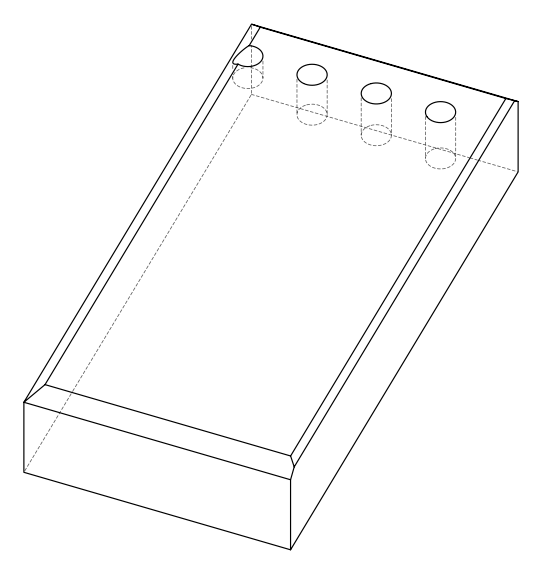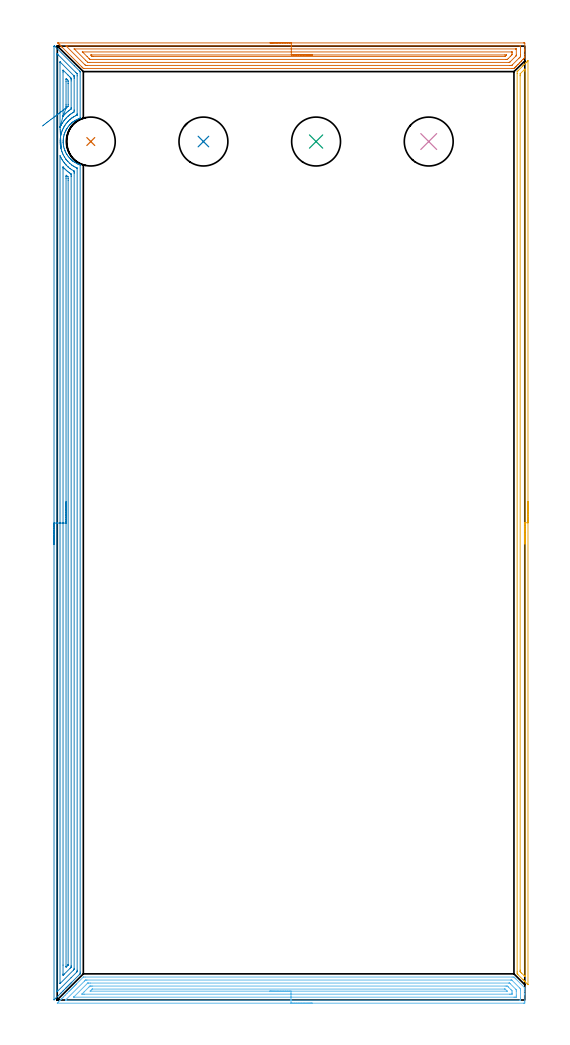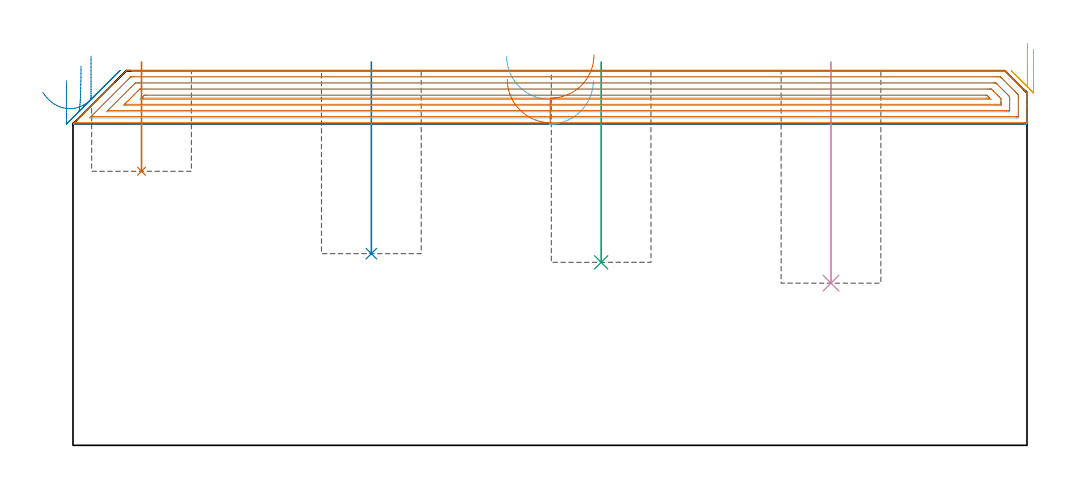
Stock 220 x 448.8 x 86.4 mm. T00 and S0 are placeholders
(PLAN: 8 operations, 1 tool changes, 42.7 min)
(1 INDEXABLE_INSERT_DRILL_BLIND_HOLE_FROM_SOLID | STEP1POCKET | UGT0302_002 | 0.1 min | 9625 mm3)
(2 INDEXABLE_INSERT_DRILL_BLIND_HOLE_FROM_SOLID_1 | STEP1POCKET_1 | UGT0302_002 | 0.18 min | 17509 mm3)
(3 INDEXABLE_INSERT_DRILL_BLIND_HOLE_FROM_SOLID_2 | STEP1POCKET_2 | UGT0302_002 | 0.19 min | 18340 mm3)
(4 INDEXABLE_INSERT_DRILL_BLIND_HOLE_FROM_SOLID_3 | STEP1POCKET_3 | UGT0302_002 | 0.21 min | 20332 mm3)
(5 AREA_MILL | FG_CHAMFER_SURFACE | UGT0205_001 | 7.07 min | 5741 mm3)
(6 AREA_MILL_1 | FG_CHAMFER_SURFACE_1 | UGT0205_001 | 8.73 min | 16561 mm3)
(7 AREA_MILL_2 | FG_CHAMFER_SURFACE_2 | UGT0205_001 | 8.7 min | 15749 mm3)
(8 AREA_MILL_3 | FG_CHAMFER_SURFACE_3 | UGT0205_001 | 17.49 min | 32311 mm3)
(TOOL UGT0302_002 | Indexable Insert Drill 23mm | D23 PA180 FL50 Z2)
(TOOL UGT0205_001 | Chamfer Mill 20 x 3 x 45 deg. | D20 FL50 Z2)
(OP 1 INDEXABLE_INSERT_DRILL_BLIND_HOLE_FROM_SOLID)
G17 G21 G94 G90
T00 M6
G54
G17 G0 G90 X15.8 Y403.9 S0 M3
G43 Z96.4 H0
G94 G81 G98 Z63.2 F250. R88.4
G80
M5
M2
(OP 2 INDEXABLE_INSERT_DRILL_BLIND_HOLE_FROM_SOLID_1)
G17 G21 G94 G90
T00 M6
G54
G17 G0 G90 X68.8 Y403.9 S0 M3
G43 Z96.4 H0
G94 G81 G98 Z44.2 F250. R88.4
G80
M5
M2
(OP 3 INDEXABLE_INSERT_DRILL_BLIND_HOLE_FROM_SOLID_2)
G17 G21 G94 G90
T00 M6
G54
G17 G0 G90 X121.8 Y403.9 S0 M3
G43 Z96.4 H0
G94 G81 G98 Z42.2 F250. R88.4
G80
M5
M2
(OP 4 INDEXABLE_INSERT_DRILL_BLIND_HOLE_FROM_SOLID_3)
G17 G21 G94 G90
T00 M6
G54
G17 G0 G90 X174.8 Y403.9 S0 M3
G43 Z96.4 H0
G94 G81 G98 Z37.4 F250. R88.4
G80
M5
M2
(OP 5 AREA_MILL)
G17 G21 G94 G90
T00 M6
G54
G17 G0 G90 X221.5 Y234.55 S1061 M3
G43 Z96.4 H0
Z91.3
G94 G1 Y234.512 Z90.428 F250.
Y234.398 Z89.563
Y234.209 Z88.712
Y233.947 Z87.88
Y233.613 Z87.074
Y233.21 Z86.3
Y232.742 Z85.564
Y232.211 Z84.872
Y231.621 Z84.229
Y230.978 Z83.64
Y230.286 Z83.108
Y229.55 Z82.64
Y228.776 Z82.237
Y227.97 Z81.903
Y227.138 Z81.641
Y226.287 Z81.452
Y225.422 Z81.338
Y224.55 Z81.3
X221.499 Y7.328
X221.496 Y7.21 Z81.303
X221.493 Y7.208 Z81.305
X220.429 Y8.27 Z82.369
X220.263 Y8.435 Z82.532
X220.103 Y8.596 Z82.694
X219.982 Y8.717 Z82.816
X219.825 Y8.872 Z82.97
X219.675 Y9.024 Z83.123
X219.535 Y9.164 Z83.263
X219.388 Y9.31 Z83.408
X219.246 Y9.453 Z83.551
X219.088 Y9.611 Z83.71
X218.95 Y9.748 Z83.846
X216.762 Y11.937 Z86.036
X216.412 Y12.292 Z86.388
X216.407 Y12.3 Z86.393
X216.4 Y13.186 Z86.4
Y435.915
X216.407 Y436.8 Z86.393
X216.412 Y436.808 Z86.388
X216.762 Y437.164 Z86.036
X218.95 Y439.352 Z83.846
X219.088 Y439.489 Z83.709
X219.246 Y439.647 Z83.552
X219.388 Y439.79 Z83.408
X219.535 Y439.936 Z83.263
X219.675 Y440.076 Z83.123
X219.825 Y440.228 Z82.97
X220.32 Y440.72 Z82.48
X220.578 Y440.979 Z82.22
X220.7 Y441.102 Z82.096
X221.036 Y441.436 Z81.764
X221.253 Y441.653 Z81.546
X221.345 Y441.746 Z81.454
X221.476 Y441.873 Z81.322
X221.494 Y441.883 Z81.303
X221.499 Y441.873 Z81.299
X221.5 Y224.55 Z81.3
X220.086 Z82.714
X220.085 Y11.579 Z82.715
X220.084 Y11.398 Z82.716
X220.081 Y11.181 Z82.719
X220.079 Y11.09 Z82.721
X220.027 Y11.135 Z82.773
X219.754 Y11.398 Z83.046
X218.512 Y12.637 Z84.288
X217.965 Y13.186 Z84.835
X217.885 Y13.269 Z84.915
X217.839 Y13.323 Z84.961
X217.821 Y13.346 Z84.979
X217.82 Y13.365 Z84.98
X217.816 Y13.542 Z84.984
X217.814 Y13.898 Z84.986
Y14.079
X217.815 Y434.84 Z84.985
Y435.021
X217.82 Y435.728 Z84.98
X217.828 Y435.767 Z84.972
X217.857 Y435.799 Z84.943
X217.966 Y435.915 Z84.834
X219.752 Y437.702 Z83.048
X219.857 Y437.805 Z82.943
X220.014 Y437.956 Z82.786
X220.077 Y438.015 Z82.723
X220.082 Y437.887 Z82.718
X220.084 Y437.702 Z82.716
X220.085 Y437.52 Z82.715
X220.086 Y436.989 Z82.714
Y224.55
Y223.679 Z82.752
Y222.814 Z82.866
Y221.962 Z83.055
Y221.13 Z83.317
Y220.324 Z83.651
Y219.55 Z84.054
Y218.814 Z84.523
Y218.122 Z85.054
Y217.479 Z85.643
Y216.89 Z86.286
Y216.359 Z86.978
Y215.89 Z87.714
Y215.487 Z88.488
Y215.153 Z89.294
Y214.891 Z90.126
Y214.702 Z90.978
Y214.588 Z91.843
Y214.55 Z92.714
G0 Z96.4
M5
M2
(OP 6 AREA_MILL_1)
G17 G21 G94 G90
T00 M6
G54
G17 G0 G90 X120. Y-1.5 S1061 M3
G43 Z96.4 H0
Z84.1
G94 G1 X119.962 Z83.228 F250.
X119.848 Z82.363
X119.659 Z81.512
X119.397 Z80.68
X119.063 Z79.874
X118.66 Z79.1
X118.192 Z78.364
X117.661 Z77.672
X117.071 Z77.029
X116.428 Z76.44
X115.736 Z75.908
X115. Z75.44
X114.226 Z75.037
X113.42 Z74.703
X112.588 Z74.441
X111.737 Z74.252
X110.872 Z74.138
X110. Z74.1
X0.166
X0.019 Y-1.493 Z74.106
X0.166 Y-1.336 Z74.264
X0.613 Y-0.886 Z74.711
X1.31 Y-0.19 Z75.41
X1.896 Y0.397 Z75.995
X2.19 Y0.69 Z76.29
X2.845 Y1.345 Z76.945
X3.738 Y2.238 Z77.838
X4.631 Y3.131 Z78.731
X5.416 Y3.917 Z79.515
X5.524 Y4.026 Z79.622
X5.866 Y4.366 Z79.966
X6.066 Y4.566 Z80.166
X6.296 Y4.797 Z80.395
X6.417 Y4.919 Z80.515
X6.589 Y5.09 Z80.688
X6.863 Y5.364 Z80.962
X7.027 Y5.53 Z81.125
X7.189 Y5.69 Z81.288
X7.31 Y5.811 Z81.409
X7.467 Y5.97 Z81.565
X7.623 Y6.124 Z81.722
X7.756 Y6.258 Z81.855
X7.907 Y6.41 Z82.005
X8.057 Y6.558 Z82.155
X8.2 Y6.701 Z82.299
X8.348 Y6.85 Z82.445
X8.49 Y6.991 Z82.589
X8.649 Y7.151 Z82.748
X8.788 Y7.29 Z82.886
X8.924 Y7.425 Z83.023
X9.096 Y7.597 Z83.195
X12.3 Y10.8 Z86.398
X12.301 Z86.399
X13.114 Z86.4
X214.03
X214.9 Y10.793 Z86.393
X214.923 Y10.775 Z86.375
X215.331 Y10.37 Z85.969
X215.771 Y9.93 Z85.529
X219.94 Y5.76 Z81.358
X219.99 Y5.699 Z81.296
X220. Y5.643 Z81.241
Y5.53 Z81.129
Y4.865 Z80.464
Y4.21 Z79.805
Y3.003 Z78.6
Y2.45 Z78.044
Y-0.793 Z74.803
X219.997 Y-1.07 Z74.527
X219.99 Y-1.491 Z74.106
X219.82 Y-1.496 Z74.102
X219.387 Y-1.5 Z74.1
X110.
Y-0.086 Z75.514
X4.185 Y-0.085 Z75.515
X4.077 Y-0.084 Z75.516
X3.929 Y-0.079 Z75.521
X3.885 Y-0.075 Z75.525
X3.894 Y-0.064 Z75.536
X3.972 Y0.02 Z75.62
X4.056 Y0.106 Z75.706
X4.185 Y0.235 Z75.835
X12.835 Y8.885 Z84.485
X13.114 Y9.163 Z84.763
X13.282 Y9.324 Z84.924
X13.331 Y9.37 Z84.97
X13.417 Y9.379 Z84.979
X13.613 Y9.382 Z84.982
X14.007 Y9.385 Z84.985
X213.242 Y9.386 Z84.986
X213.636 Y9.383 Z84.983
X213.832 Y9.38 Z84.98
X213.853 Y9.379 Z84.979
X213.879 Y9.36 Z84.96
X213.937 Y9.308 Z84.908
X214.03 Y9.22 Z84.82
X217.602 Y5.649 Z81.249
X217.881 Y5.366 Z80.966
X217.948 Y5.295 Z80.895
X217.978 Y5.26 Z80.86
X217.99 Y5.22 Z80.82
X217.993 Y5.09 Z80.69
X217.999 Y4.698 Z80.298
X218. Y1.178 Z76.778
X217.999 Y0.69 Z76.29
X217.996 Y0.302 Z75.902
X217.985 Y-0.079 Z75.521
X217.602 Y-0.084 Z75.516
X217.495 Y-0.085 Z75.515
X110. Y-0.086 Z75.514
Y1.328 Z76.928
X8.001 Y1.329 Z76.929
X7.776 Y1.331 Z76.931
X7.756 Y1.333 Z76.933
X7.747 Y1.336 Z76.936
X7.75 Y1.345 Z76.945
X7.756 Y1.356 Z76.956
X14.129 Y7.73 Z83.33
X14.284 Y7.881 Z83.481
X14.342 Y7.935 Z83.535
X14.367 Y7.956 Z83.556
X14.411 Y7.964 Z83.564
X14.658 Y7.969 Z83.569
X14.9 Y7.97 Z83.57
X15.548 Y7.971 Z83.571
X212.489
X212.653 Y7.97 Z83.57
X212.783 Y7.967 Z83.567
X212.821 Y7.964 Z83.564
X212.835 Y7.956 Z83.556
X212.863 Y7.932 Z83.532
X213.071 Y7.73 Z83.33
X213.137 Y7.664 Z83.264
X215.711 Y5.09 Z80.69
X215.816 Y4.985 Z80.585
X215.912 Y4.886 Z80.486
X215.957 Y4.836 Z80.436
X215.978 Y4.811 Z80.411
X215.99 Y4.754 Z80.354
X215.997 Y4.392 Z79.992
X215.999 Y4.21 Z79.81
X216. Y4.028 Z79.628
Y2.269 Z77.869
X215.998 Y1.57 Z77.17
X215.996 Y1.393 Z76.993
X215.99 Y1.335 Z76.935
X215.938 Y1.333 Z76.933
X215.816 Y1.331 Z76.931
X215.168 Y1.329 Z76.929
X214.923 Y1.328 Z76.928
X110.
Y2.743 Z78.343
X12.817
X12.221 Y2.744 Z78.344
X11.921 Y2.746 Z78.346
X11.728 Y2.75 Z78.35
X11.618 Y2.759 Z78.359
X11.696 Y2.842 Z78.442
X11.758 Y2.907 Z78.507
X12.643 Y3.794 Z79.394
X14.818 Y5.97 Z81.57
X14.9 Y6.052 Z81.652
X15.306 Y6.449 Z82.049
X15.379 Y6.519 Z82.119
X15.425 Y6.55 Z82.15
X15.495 Y6.552 Z82.152
X15.793 Y6.555 Z82.155
X16.09 Y6.557 Z82.157
X16.686
X210.755
X211.351 Y6.553 Z82.153
X211.655 Y6.55 Z82.15
X211.799 Y6.54 Z82.14
X212.099 Y6.248 Z81.848
X212.244 Y6.107 Z81.707
X213.382 Y4.968 Z80.568
X213.61 Y4.734 Z80.334
X213.99 Y4.343 Z79.943
X213.999 Y4.24 Z79.84
X214. Y3.33 Z78.93
X213.996 Y2.905 Z78.505
X213.993 Y2.799 Z78.399
X213.99 Y2.752 Z78.352
X213.931 Y2.75 Z78.35
X213.73 Y2.746 Z78.346
X213.137 Y2.743 Z78.343
X212.84
X110.
Y4.157 Z79.757
X15.793
X15.739 Y4.158 Z79.758
X15.632 Y4.162 Z79.762
X15.479 Y4.17 Z79.77
X15.515 Y4.21 Z79.81
X15.651 Y4.35 Z79.95
X15.793 Y4.495 Z80.095
X16.094 Y4.794 Z80.394
X16.396 Y5.09 Z80.69
X16.427 Y5.117 Z80.717
X16.473 Y5.136 Z80.736
X16.578 Y5.141 Z80.741
X16.633 Y5.142 Z80.742
X210.458 Y5.143 Z80.743
X210.512 Y5.141 Z80.741
X210.619 Y5.136 Z80.736
X210.763 Y5.127 Z80.727
X210.803 Y5.09 Z80.69
X211.351 Y4.549 Z80.149
X211.684 Y4.21 Z79.81
X211.722 Y4.169 Z79.769
X211.566 Y4.162 Z79.762
X211.459 Y4.158 Z79.758
X211.405 Y4.157 Z79.757
X211.351
X110.
X109.129 Z79.795
X108.264 Z79.909
X107.412 Z80.098
X106.58 Z80.36
X105.774 Z80.694
X105. Z81.097
X104.264 Z81.565
X103.572 Z82.096
X102.929 Z82.686
X102.34 Z83.329
X101.809 Z84.021
X101.34 Z84.757
X100.937 Z85.531
X100.603 Z86.337
X100.341 Z87.169
X100.152 Z88.02
X100.038 Z88.885
X100. Z89.757
G0 Z96.4
M5
M2
(OP 7 AREA_MILL_2)
G17 G21 G94 G90
T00 M6
G54
G17 G0 G90 X100.15 Y450.3 S1061 M3
G43 Z96.4 H0
Z84.4
G94 G1 X100.188 Z83.528 F250.
X100.302 Z82.664
X100.491 Z81.812
X100.753 Z80.98
X101.087 Z80.174
X101.49 Z79.4
X101.959 Z78.664
X102.49 Z77.972
X103.079 Z77.329
X103.722 Z76.74
X104.414 Z76.208
X105.15 Z75.74
X105.924 Z75.337
X106.73 Z75.003
X107.562 Z74.741
X108.414 Z74.552
X109.278 Z74.438
X110.15 Z74.4
X219.403
X219.736 Y450.298 Z74.401
X219.99 Y450.293 Z74.404
X220. Y449.972 Z74.724
Y447.354 Z77.34
Y446.777 Z77.92
Y446.482 Z78.215
Y444.736 Z79.959
Y443.871 Z80.829
Y443.427 Z81.273
Y443.4 Z81.298
X219.592 Y442.991 Z81.707
X219.403 Y442.803 Z81.897
X219.29 Y442.69 Z82.009
X219.156 Y442.555 Z82.142
X219.106 Y442.505 Z82.193
X218.471 Y441.871 Z82.829
X218.284 Y441.682 Z83.014
X217.651 Y441.051 Z83.648
X217.619 Y441.019 Z83.681
X217.411 Y440.809 Z83.887
X216.832 Y440.232 Z84.468
X216.727 Y440.127 Z84.572
X216.539 Y439.937 Z84.759
X216.013 Y439.412 Z85.287
X215.835 Y439.234 Z85.464
X215.667 Y439.064 Z85.63
X215.503 Y438.901 Z85.796
X215.389 Y438.788 Z85.91
X215.23 Y438.628 Z86.067
X214.944 Y438.344 Z86.355
X214.901 Y438.307 Z86.393
X214.052 Y438.3 Z86.4
X12.491
X12.305 Y438.305 Z86.391
X12.156 Y438.444 Z86.256
X11.6 Y438.999 Z85.698
X6.736 Y443.864 Z80.836
X2.371 Y448.227 Z76.469
X2.235 Y448.364 Z76.334
X2.076 Y448.523 Z76.175
X1.935 Y448.663 Z76.032
X1.789 Y448.81 Z75.888
X1.649 Y448.95 Z75.748
X1.498 Y449.099 Z75.596
X1.343 Y449.256 Z75.442
X1.222 Y449.377 Z75.321
X1.062 Y449.536 Z75.159
X0.897 Y449.702 Z74.996
X0.795 Y449.804 Z74.894
X0.451 Y450.148 Z74.55
X0.366 Y450.232 Z74.463
X0.31 Y450.289 Z74.403
X0.379 Y450.297 Z74.4
X0.414 Y450.3
X110.15
Y448.886 Z75.814
X217.619 Y448.885 Z75.815
X217.839 Y448.884 Z75.816
X217.958 Y448.881 Z75.819
X217.982 Y448.879 Z75.821
X217.99 Y448.868 Z75.832
X217.993 Y448.846 Z75.854
X217.999 Y448.728 Z75.972
Y444.736 Z79.964
X217.998 Y444.366 Z80.334
X217.99 Y443.864 Z80.836
X217.813 Y443.674 Z81.026
X217.619 Y443.471 Z81.229
X217.377 Y443.228 Z81.472
X217.141 Y442.991 Z81.709
X214.29 Y440.14 Z84.56
X214.052 Y439.902 Z84.798
X213.913 Y439.767 Z84.933
X213.872 Y439.732 Z84.968
X213.856 Y439.721 Z84.979
X213.829 Y439.719 Z84.981
X213.16 Y439.715 Z84.985
X212.941 Y439.714 Z84.986
X14.056 Y439.715 Z84.985
X13.383 Y439.72 Z84.98
X13.343 Y439.721 Z84.979
X13.3 Y439.76 Z84.94
X13.207 Y439.848 Z84.852
X13.027 Y440.024 Z84.676
X4.465 Y448.585 Z76.115
X4.214 Y448.841 Z75.859
X4.189 Y448.869 Z75.831
X4.183 Y448.88 Z75.82
X4.19 Y448.881 Z75.819
X4.28 Y448.884 Z75.816
X4.465 Y448.885 Z75.815
X4.683 Y448.886 Z75.814
X110.15
Y447.472 Z77.228
X215.716 Y447.471 Z77.229
X215.835 Y447.47 Z77.23
X215.955 Y447.467 Z77.233
X215.982 Y447.465 Z77.235
X215.99 Y447.449 Z77.251
X215.996 Y447.408 Z77.292
X215.999 Y447.354 Z77.346
Y444.576 Z80.124
X215.995 Y444.414 Z80.286
X215.99 Y444.309 Z80.391
X215.949 Y444.261 Z80.439
X215.835 Y444.136 Z80.564
X215.698 Y443.998 Z80.702
X215.565 Y443.864 Z80.836
X213.052 Y441.351 Z83.349
X212.946 Y441.246 Z83.454
X212.869 Y441.174 Z83.526
X212.835 Y441.146 Z83.554
X212.813 Y441.135 Z83.565
X212.748 Y441.133 Z83.567
X212.508 Y441.129 Z83.571
X212.388 Y441.128 Z83.572
X15.287 Y441.129 Z83.571
X15.167
X14.388 Y441.135 Z83.565
X14.275 Y441.226 Z83.474
X14.254 Y441.246 Z83.454
X13.383 Y442.116 Z82.584
X8.032 Y447.468 Z77.232
Y447.471 Z77.229
X110.15 Y447.472 Z77.228
Y446.057 Z78.643
X213.878
X213.922 Y446.055 Z78.645
X213.966 Y446.051 Z78.649
X213.99 Y446.046 Z78.654
X213.992 Y446.007 Z78.693
X214. Y445.66 Z79.04
Y445.609 Z79.091
X213.992 Y444.795 Z79.905
X213.978 Y444.736 Z79.964
X213.576 Y444.329 Z80.371
X213.16 Y443.908 Z80.792
X212.268 Y443.016 Z81.684
X212.242 Y442.991 Z81.709
X211.808 Y442.568 Z82.132
X211.773 Y442.55 Z82.15
X211.719 Y442.547 Z82.153
X211.605 Y442.544 Z82.156
X211.376 Y442.543 Z82.157
X210.943
X15.625
X15.511 Y442.544 Z82.156
X15.454 Y442.546 Z82.154
X15.429 Y442.549 Z82.151
X15.393 Y442.568 Z82.132
X15.167 Y442.784 Z81.916
X14.958 Y442.991 Z81.709
X14.085 Y443.864 Z80.836
X12.195 Y445.755 Z78.945
X11.926 Y446.03 Z78.67
X11.906 Y446.054 Z78.646
Y446.055 Z78.645
X11.927 Y446.057 Z78.643
X11.968
X110.15
Y444.643 Z80.057
X210.58
X211.135 Y444.639 Z80.061
X211.376 Y444.636 Z80.064
X211.384 Y444.594 Z80.106
X211.376 Y444.579 Z80.121
X211.016 Y444.216 Z80.484
X210.878 Y444.079 Z80.621
X210.809 Y444.014 Z80.686
X210.764 Y443.973 Z80.727
X210.72 Y443.964 Z80.736
X210.536 Y443.958 Z80.742
X210.484 Y443.957 Z80.743
X16.855
X16.505 Y443.96 Z80.74
X16.462 Y443.962 Z80.738
X16.445 Y443.965 Z80.735
X16.427 Y443.979 Z80.721
X16.369 Y444.032 Z80.668
X16.3 Y444.099 Z80.601
X16.059 Y444.342 Z80.358
X15.858 Y444.552 Z80.148
X15.798 Y444.636 Z80.064
X16.059 Y444.641 Z80.059
X16.155 Y444.642 Z80.058
X110.15 Y444.643 Z80.057
X111.022 Z80.095
X111.887 Z80.209
X112.738 Z80.398
X113.57 Z80.66
X114.376 Z80.994
X115.15 Z81.397
X115.886 Z81.865
X116.578 Z82.396
X117.221 Z82.986
X117.81 Z83.629
X118.342 Z84.321
X118.81 Z85.057
X119.213 Z85.831
X119.547 Z86.637
X119.809 Z87.469
X119.998 Z88.32
X120.112 Z89.185
X120.15 Z90.057
G0 Z96.4
M5
M2
(OP 8 AREA_MILL_3)
G17 G21 G94 G90
T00 M6
G54
G17 G0 G90 X-1.5 Y214.383 S1061 M3
G43 Z96.4 H0
Z84.1
G94 G1 Y214.421 Z83.228 F250.
Y214.535 Z82.363
Y214.724 Z81.512
Y214.986 Z80.68
Y215.32 Z79.874
Y215.723 Z79.1
Y216.192 Z78.364
Y216.723 Z77.672
Y217.312 Z77.029
Y217.955 Z76.44
Y218.647 Z75.908
Y219.383 Z75.44
Y220.157 Z75.037
Y220.963 Z74.703
Y221.795 Z74.441
Y222.647 Z74.252
Y223.511 Z74.138
Y224.383 Z74.1
Y448.663
X-1.493 Y448.764 Z74.107
X-1.448 Y448.799 Z74.151
X-1.4 Y448.831 Z74.198
X-1.392 Y448.834 Z74.206
X-1.287 Y448.808 Z74.31
X-1.187 Y448.789 Z74.408
X-1.07 Y448.67 Z74.53
X8.041 Y439.56 Z83.639
X10.551 Y437.049 Z86.151
X10.624 Y436.975 Z86.224
X10.795 Y436.795 Z86.391
X10.8 Y436.602 Z86.4
Y415.16
X10.795 Y414.862 Z86.391
X10.627 Y414.796 Z86.226
X10.594 Y414.784 Z86.193
X10.088 Y414.595 Z85.687
X9.649 Y414.411 Z85.247
X9.214 Y414.211 Z84.812
X9.102 Y414.155 Z84.699
X8.772 Y413.969 Z84.371
X8.508 Y413.82 Z84.107
X8.338 Y413.724 Z83.937
X8.17 Y413.62 Z83.769
X7.977 Y413.5 Z83.577
X7.789 Y413.374 Z83.388
X7.73 Y413.333 Z83.327
X7.671 Y413.295 Z83.271
X7.623 Y413.262 Z83.222
X7.463 Y413.142 Z83.062
X7.379 Y413.076 Z82.978
X7.29 Y413.004 Z82.886
X7.164 Y412.905 Z82.763
X7.021 Y412.792 Z82.62
X7.004 Y412.778 Z82.604
X6.85 Y412.647 Z82.446
X6.65 Y412.48 Z82.249
X6.588 Y412.428 Z82.187
X6.522 Y412.369 Z82.121
X6.111 Y411.962 Z81.71
X6.038 Y411.885 Z81.635
X5.97 Y411.813 Z81.566
X5.898 Y411.738 Z81.497
X5.753 Y411.587 Z81.352
X5.713 Y411.544 Z81.312
X5.677 Y411.503 Z81.274
X5.653 Y411.476 Z81.251
X5.29 Y411.034 Z80.89
X4.944 Y410.583 Z80.542
X4.839 Y410.43 Z80.436
X4.797 Y410.365 Z80.393
X4.599 Y410.063 Z80.196
X4.438 Y409.8 Z80.035
X4.37 Y409.69 Z79.967
X4.21 Y409.404 Z79.809
X4.161 Y409.316 Z79.76
X4.066 Y409.134 Z79.665
X3.964 Y408.936 Z79.561
X3.95 Y408.907 Z79.547
X3.899 Y408.797 Z79.497
X3.705 Y408.352 Z79.304
X3.527 Y407.904 Z79.125
X3.372 Y407.459 Z78.971
X3.348 Y407.38 Z78.948
X3.33 Y407.319 Z78.929
X3.273 Y407.12 Z78.866
X3.239 Y407.011 Z78.833
X3.088 Y406.442 Z78.686
X3.021 Y406.118 Z78.621
X2.983 Y405.897 Z78.583
X2.943 Y405.672 Z78.543
X2.898 Y405.333 Z78.495
X2.89 Y405.278 Z78.489
X2.883 Y405.225 Z78.482
X2.841 Y404.779 Z78.436
X2.822 Y404.439 Z78.414
X2.815 Y404.332 Z78.409
X2.803 Y403.872 Z78.399
X2.812 Y403.508 Z78.411
Y403.498 Z78.412
X2.813 Y403.439 Z78.413
X2.842 Y402.992 Z78.439
X2.877 Y402.653 Z78.472
X2.887 Y402.546 Z78.483
X2.949 Y402.099 Z78.546
X3.008 Y401.759 Z78.604
X3.022 Y401.67 Z78.621
X3.025 Y401.653 Z78.624
X3.054 Y401.504 Z78.654
X3.088 Y401.357 Z78.687
X3.246 Y400.76 Z78.843
X3.382 Y400.312 Z78.98
X3.504 Y399.972 Z79.102
X3.541 Y399.867 Z79.14
X3.623 Y399.671 Z79.221
X3.686 Y399.526 Z79.279
X3.788 Y399.275 Z79.386
X3.87 Y399.079 Z79.467
X3.913 Y398.974 Z79.511
X3.963 Y398.864 Z79.562
X4.169 Y398.47 Z79.767
X4.385 Y398.081 Z79.985
X4.503 Y397.891 Z80.102
X4.607 Y397.723 Z80.205
X4.838 Y397.37 Z80.437
X4.965 Y397.188 Z80.564
X5.314 Y396.737 Z80.913
X5.677 Y396.295 Z81.276
X5.713 Y396.255 Z81.312
X6.127 Y395.823 Z81.726
X6.449 Y395.505 Z82.048
X6.535 Y395.421 Z82.134
X6.553 Y395.403 Z82.153
X6.85 Y395.153 Z82.449
X7.021 Y395.009 Z82.619
X7.147 Y394.91 Z82.744
X7.29 Y394.797 Z82.887
X7.463 Y394.659 Z83.062
X7.49 Y394.638 Z83.09
X7.526 Y394.612 Z83.126
X7.665 Y394.51 Z83.263
X7.998 Y394.285 Z83.598
X8.17 Y394.18 Z83.766
X8.339 Y394.076 Z83.936
X9.156 Y393.617 Z84.756
X9.213 Y393.588 Z84.813
X9.49 Y393.462 Z85.087
X9.579 Y393.421 Z85.178
X9.648 Y393.389 Z85.248
X9.917 Y393.276 Z85.517
X10.088 Y393.205 Z85.688
X10.447 Y393.069 Z86.047
X10.502 Y393.049 Z86.102
X10.69 Y392.982 Z86.288
X10.795 Y392.937 Z86.391
X10.8 Y392.825 Z86.4
Y13.127
X10.795 Y12.32 Z86.394
X10.794 Y12.299 Z86.392
X10.732 Y12.233 Z86.331
X10.37 Y11.869 Z85.968
X6.85 Y8.348 Z82.446
X6.714 Y8.213 Z82.312
X6.548 Y8.047 Z82.146
X6.41 Y7.908 Z82.006
X6.267 Y7.766 Z81.865
X6.115 Y7.614 Z81.712
X5.97 Y7.468 Z81.565
X5.821 Y7.319 Z81.418
X5.681 Y7.18 Z81.279
X5.53 Y7.027 Z81.125
X5.374 Y6.873 Z80.972
X5.248 Y6.747 Z80.846
X5.09 Y6.587 Z80.685
X4.927 Y6.426 Z80.525
X4.814 Y6.313 Z80.412
X4.65 Y6.147 Z80.244
X4.48 Y5.979 Z80.078
X4.21 Y5.709 Z79.808
X4.034 Y5.533 Z79.631
X3.467 Y4.967 Z79.067
X2.743 Y4.243 Z78.343
X1.8 Y3.299 Z77.399
X0.459 Y1.959 Z76.058
X-0.577 Y0.923 Z75.022
X-0.776 Y0.722 Z74.821
X-0.88 Y0.619 Z74.718
X-1.329 Y0.172 Z74.271
X-1.493 Y0.019 Z74.106
X-1.5 Y0.182 Z74.1
Y224.383
X-0.086 Z75.514
Y444.643
X-0.084 Y444.974 Z75.516
X-0.081 Y445.139 Z75.519
X-0.079 Y445.206 Z75.521
X-0.034 Y445.172 Z75.566
X0.506 Y444.643 Z76.106
X8.61 Y436.541 Z84.21
X9.022 Y436.127 Z84.622
X9.23 Y435.916 Z84.83
X9.332 Y435.807 Z84.932
X9.379 Y435.756 Z84.979
X9.386 Y434.815 Z84.986
Y416.947
X9.384 Y416.553 Z84.984
X9.382 Y416.455 Z84.982
X9.379 Y416.408 Z84.979
X9.375 Y416.393 Z84.975
X9.358 Y416.383 Z84.958
X9.228 Y416.319 Z84.828
X8.657 Y416.054 Z84.257
X8.625 Y416.038 Z84.225
X8.61 Y416.029 Z84.21
X8.062 Y415.717 Z83.662
X7.73 Y415.522 Z83.33
X7.508 Y415.386 Z83.108
X7.156 Y415.16 Z82.756
X6.975 Y415.033 Z82.575
X6.85 Y414.939 Z82.45
X6.478 Y414.645 Z82.078
X5.981 Y414.244 Z81.581
X5.97 Y414.234 Z81.57
X5.532 Y413.818 Z81.132
X5.09 Y413.381 Z80.69
X5.082 Y413.374 Z80.682
X4.67 Y412.906 Z80.27
X4.315 Y412.48 Z79.915
X4.269 Y412.421 Z79.869
X4.21 Y412.343 Z79.81
X3.892 Y411.909 Z79.492
X3.674 Y411.587 Z79.274
X3.538 Y411.375 Z79.138
X3.33 Y411.04 Z78.93
X3.204 Y410.822 Z78.804
X3.132 Y410.693 Z78.732
X2.895 Y410.242 Z78.495
X2.682 Y409.8 Z78.282
X2.45 Y409.268 Z78.05
X2.347 Y409.011 Z77.947
X2.308 Y408.907 Z77.908
X2.115 Y408.354 Z77.715
X2.009 Y408.013 Z77.609
X1.908 Y407.67 Z77.508
X1.761 Y407.12 Z77.361
X1.739 Y407.034 Z77.339
X1.724 Y406.963 Z77.324
X1.584 Y406.226 Z77.184
X1.582 Y406.215 Z77.182
X1.57 Y406.148 Z77.17
X1.479 Y405.426 Z77.079
X1.47 Y405.333 Z77.07
X1.415 Y404.597 Z77.015
X1.407 Y404.439 Z77.007
X1.397 Y403.722 Z76.997
X1.402 Y403.546 Z77.002
X1.44 Y402.785 Z77.04
X1.451 Y402.653 Z77.051
X1.494 Y402.25 Z77.094
X1.551 Y401.779 Z77.151
X1.554 Y401.759 Z77.154
X1.57 Y401.649 Z77.17
X1.718 Y400.866 Z77.318
X1.735 Y400.782 Z77.335
X1.761 Y400.672 Z77.361
X1.952 Y399.972 Z77.552
X2.127 Y399.407 Z77.727
X2.245 Y399.079 Z77.845
X2.45 Y398.552 Z78.05
X2.602 Y398.186 Z78.202
X2.718 Y397.913 Z78.318
X3.034 Y397.292 Z78.634
X3.33 Y396.764 Z78.93
X3.556 Y396.399 Z79.156
X4.029 Y395.689 Z79.629
X4.171 Y395.505 Z79.771
X4.21 Y395.456 Z79.81
X4.586 Y394.997 Z80.186
X4.917 Y394.612 Z80.517
X5.09 Y394.431 Z80.69
X5.802 Y393.719 Z81.402
X5.97 Y393.576 Z81.57
X6.73 Y392.947 Z82.33
X6.891 Y392.825 Z82.491
X7.393 Y392.489 Z82.993
X7.73 Y392.279 Z83.33
X8.328 Y391.932 Z83.928
X8.61 Y391.782 Z84.21
X8.911 Y391.626 Z84.511
X9.213 Y391.485 Z84.813
X9.327 Y391.431 Z84.927
X9.375 Y391.407 Z84.975
X9.379 Y391.375 Z84.979
X9.382 Y391.299 Z84.982
X9.385 Y391.144 Z84.985
Y14.02
X9.383 Y13.626 Z84.983
X9.379 Y13.43 Z84.979
X9.376 Y13.338 Z84.976
X9.33 Y13.288 Z84.93
X9.175 Y13.127 Z84.775
X6.518 Y10.467 Z82.118
X0.113 Y4.064 Z75.713
X0.024 Y3.976 Z75.624
X-0.064 Y3.894 Z75.536
X-0.075 Y3.884 Z75.525
X-0.079 Y3.933 Z75.521
X-0.084 Y4.085 Z75.516
X-0.085 Y4.192 Z75.515
X-0.086 Y4.74 Z75.514
Y224.383
X1.328 Z76.928
X1.329 Y397.292 Z76.929
X1.57 Y396.754 Z77.17
X1.744 Y396.399 Z77.344
X1.927 Y396.037 Z77.527
X2.232 Y395.505 Z77.832
X2.45 Y395.148 Z78.05
X2.806 Y394.612 Z78.406
X3.02 Y394.3 Z78.62
X3.33 Y393.893 Z78.93
X3.468 Y393.719 Z79.068
X3.807 Y393.313 Z79.407
X4.21 Y392.854 Z79.81
X4.237 Y392.825 Z79.837
X5.09 Y391.988 Z80.69
X5.151 Y391.932 Z80.751
X5.97 Y391.269 Z81.57
X6.268 Y391.038 Z81.868
X6.85 Y390.642 Z82.45
X7.676 Y390.145 Z83.276
X7.799 Y390.074 Z83.399
X7.933 Y389.991 Z83.533
X7.962 Y389.972 Z83.562
X7.965 Y389.951 Z83.565
X7.968 Y389.903 Z83.568
X7.971 Y389.252 Z83.571
Y389.006
Y14.913
X7.969 Y14.67 Z83.569
X7.964 Y14.423 Z83.564
X7.959 Y14.37 Z83.559
X7.938 Y14.345 Z83.538
X7.883 Y14.286 Z83.483
X7.73 Y14.129 Z83.33
X7.676 Y14.075 Z83.276
X1.366 Y7.766 Z76.966
X1.35 Y7.755 Z76.95
X1.336 Y7.747 Z76.936
X1.333 Y7.766 Z76.933
X1.331 Y7.793 Z76.931
X1.329 Y8.011 Z76.929
X1.328 Y224.383 Z76.928
X2.743 Z78.343
Y391.038
X2.745 Y391.632 Z78.345
X2.749 Y391.932 Z78.349
X2.75 Y391.935 Z78.35
X2.759 Y391.932 Z78.359
X3.33 Y391.298 Z78.93
X3.583 Y391.038 Z79.183
X4.21 Y390.422 Z79.81
X4.52 Y390.145 Z80.12
X5.09 Y389.679 Z80.69
X5.634 Y389.252 Z81.234
X5.97 Y389.019 Z81.57
X6.36 Y388.755 Z81.96
X6.488 Y388.667 Z82.088
X6.55 Y388.623 Z82.15
X6.552 Y388.556 Z82.152
X6.555 Y388.358 Z82.155
X6.557 Y387.762 Z82.157
Y387.465
Y16.104
X6.556 Y15.807 Z82.156
X6.553 Y15.509 Z82.153
X6.55 Y15.436 Z82.15
X6.546 Y15.406 Z82.146
X6.528 Y15.385 Z82.128
X6.458 Y15.311 Z82.058
X6.065 Y14.913 Z81.665
X3.33 Y12.179 Z78.93
X2.912 Y11.764 Z78.512
X2.845 Y11.699 Z78.445
X2.757 Y11.617 Z78.357
X2.75 Y11.734 Z78.35
X2.746 Y11.933 Z78.346
X2.744 Y12.233 Z78.344
X2.743 Y16.427 Z78.343
Y224.383
X4.157 Z79.757
Y386.625
X4.16 Y387.465 Z79.76
X4.162 Y387.514 Z79.762
X4.21 Y388.065 Z79.81
X4.984 Y387.465 Z80.584
X5.09 Y387.381 Z80.69
X5.139 Y386.571 Z80.739
X5.141 Y386.52 Z80.741
X5.143 Y385.678 Z80.743
Y16.647
X5.141 Y16.592 Z80.741
X5.136 Y16.485 Z80.736
X5.132 Y16.441 Z80.732
X5.121 Y16.427 Z80.721
X5.09 Y16.391 Z80.69
X4.801 Y16.1 Z80.401
X4.509 Y15.807 Z80.109
X4.357 Y15.657 Z79.957
X4.21 Y15.515 Z79.81
X4.168 Y15.477 Z79.768
X4.161 Y15.645 Z79.761
X4.158 Y15.753 Z79.758
X4.157 Y15.807 Z79.757
Y15.861
Y224.383
Y225.255 Z79.795
Y226.12 Z79.909
Y226.971 Z80.098
Y227.803 Z80.36
Y228.609 Z80.694
Y229.383 Z81.097
Y230.119 Z81.565
Y230.811 Z82.096
Y231.454 Z82.686
Y232.043 Z83.329
Y232.575 Z84.021
Y233.043 Z84.757
Y233.446 Z85.531
Y233.78 Z86.337
Y234.042 Z87.169
Y234.231 Z88.02
Y234.345 Z88.885
Y234.383 Z89.757
G0 Z96.4
X1.844 Y401.125
Z87.458
G1 Y401.117 Z86.586
X1.841 Y401.184 Z85.716
X1.833 Y401.326 Z84.856
X1.821 Y401.543 Z84.011
X1.806 Y401.833 Z83.188
X1.786 Y402.193 Z82.394
X1.763 Y402.621 Z81.634
X1.737 Y403.113 Z80.914
X1.707 Y403.666 Z80.24
X1.674 Y404.276 Z79.617
X1.638 Y404.938 Z79.05
X1.6 Y405.646 Z78.542
X1.56 Y406.396 Z78.098
X1.517 Y407.182 Z77.721
X1.474 Y407.997 Z77.415
X1.428 Y408.837 Z77.18
X1.382 Y409.693 Z77.02
X1.335 Y410.56 Z76.935
X1.332 Y410.623 Z76.932
X1.329 Y410.693 Z76.929
Y410.743
X1.328 Y410.939 Z76.928
X1.329 Y441.069 Z76.929
X1.33 Y441.313 Z76.93
X1.332 Y441.348 Z76.932
X1.333 Y441.355 Z76.933
X1.393 Y441.299 Z76.993
X1.51 Y441.189 Z77.11
X1.57 Y441.131 Z77.17
X1.632 Y441.069 Z77.232
X7.73 Y434.97 Z83.33
X7.883 Y434.815 Z83.483
X7.935 Y434.756 Z83.535
X7.965 Y434.718 Z83.565
X7.966 Y434.692 Z83.566
X7.969 Y434.572 Z83.569
X7.971 Y433.922 Z83.571
Y433.677
Y418.734
X7.97 Y418.49 Z83.57
X7.964 Y417.841 Z83.564
X7.822 Y417.747 Z83.422
X7.73 Y417.69 Z83.33
X7.269 Y417.415 Z82.869
X6.85 Y417.16 Z82.45
X6.72 Y417.079 Z82.32
X6.521 Y416.947 Z82.121
X6.201 Y416.712 Z81.801
X5.97 Y416.536 Z81.57
X5.703 Y416.325 Z81.303
X5.37 Y416.054 Z80.97
X5.219 Y415.923 Z80.819
X5.09 Y415.806 Z80.69
X4.76 Y415.495 Z80.36
X4.419 Y415.16 Z80.019
X4.315 Y415.054 Z79.915
X4.21 Y414.941 Z79.81
X3.895 Y414.587 Z79.495
X3.616 Y414.267 Z79.216
X3.486 Y414.109 Z79.086
X3.33 Y413.912 Z78.93
X3.1 Y413.607 Z78.7
X2.928 Y413.374 Z78.528
X2.733 Y413.087 Z78.333
X2.45 Y412.661 Z78.05
X2.381 Y412.55 Z77.981
X2.339 Y412.48 Z77.939
X2.056 Y411.986 Z77.656
X1.838 Y411.587 Z77.438
X1.746 Y411.409 Z77.346
X1.57 Y411.055 Z77.17
X1.377 Y410.638 Z76.977
X1.335 Y410.56 Z76.935
X2.748 Y415.872 Z78.348
X2.747 Y415.889 Z78.347
X2.745 Y415.931 Z78.345
X2.743 Y416.054 Z78.343
Y416.26
Y436.602
X2.744 Y437.197 Z78.344
X2.747 Y437.496 Z78.347
X2.754 Z78.354
X5.09 Y435.162 Z80.69
X5.97 Y434.281 Z81.57
X6.328 Y433.922 Z81.928
X6.45 Y433.795 Z82.05
X6.544 Y433.695 Z82.144
X6.55 Y433.623 Z82.15
X6.555 Y433.328 Z82.155
X6.556 Y433.029 Z82.156
X6.557 Y432.432 Z82.157
Y419.925
X6.556 Y419.627 Z82.156
X6.553 Y419.329 Z82.153
X6.55 Y419.186 Z82.15
X6.467 Y419.123 Z82.067
X5.883 Y418.734 Z81.483
X5.427 Y418.392 Z81.027
X5.09 Y418.132 Z80.69
X4.929 Y418.004 Z80.529
X4.73 Y417.841 Z80.33
X4.45 Y417.597 Z80.05
X4.21 Y417.381 Z79.81
X3.988 Y417.172 Z79.588
X3.756 Y416.947 Z79.356
X3.544 Y416.73 Z79.144
X3.33 Y416.505 Z78.93
X3.116 Y416.271 Z78.716
X2.92 Y416.054 Z78.52
X2.865 Y415.991 Z78.465
X2.842 Y415.965 Z78.442
X2.81 Y415.931 Z78.41
X2.757 Y415.877 Z78.357
X2.748 Y415.872 Z78.348
X4.21 Y419.741 Z79.81
X4.161 Y420.521 Z79.761
X4.159 Y420.573 Z79.759
X4.157 Y421.414 Z79.757
Y432.189
X4.16 Y433.029 Z79.76
X4.162 Y433.077 Z79.762
X4.21 Y433.58 Z79.81
X4.767 Y433.029 Z80.367
X5.09 Y432.7 Z80.69
X5.137 Y432.135 Z80.737
X5.14 Y432.084 Z80.74
X5.143 Y431.242 Z80.743
Y431.188
Y421.36
X5.138 Y420.521 Z80.738
X5.137 Y420.473 Z80.737
X5.126 Y420.445 Z80.726
X5.09 Y420.415 Z80.69
X4.648 Y420.076 Z80.248
X4.21 Y419.741 Z79.81
X3.649 Y419.314 Z79.297
X3.054 Y418.86 Z78.848
X2.43 Y418.385 Z78.466
X1.782 Y417.891 Z78.153
X1.115 Y417.383 Z77.913
X0.434 Y416.864 Z77.746
X-0.256 Y416.338 Z77.655
X-0.95 Y415.809 Z77.64
X-1.642 Y415.282 Z77.701
X-2.327 Y414.76 Z77.837
X-3. Y414.247 Z78.048
X-3.656 Y413.747 Z78.332
X-4.29 Y413.264 Z78.687
X-4.897 Y412.801 Z79.11
X-5.472 Y412.363 Z79.598
X-6.011 Y411.952 Z80.147
X-6.511 Y411.571 Z80.753
X-6.966 Y411.224 Z81.412
G0 Z96.4
M5
M2
